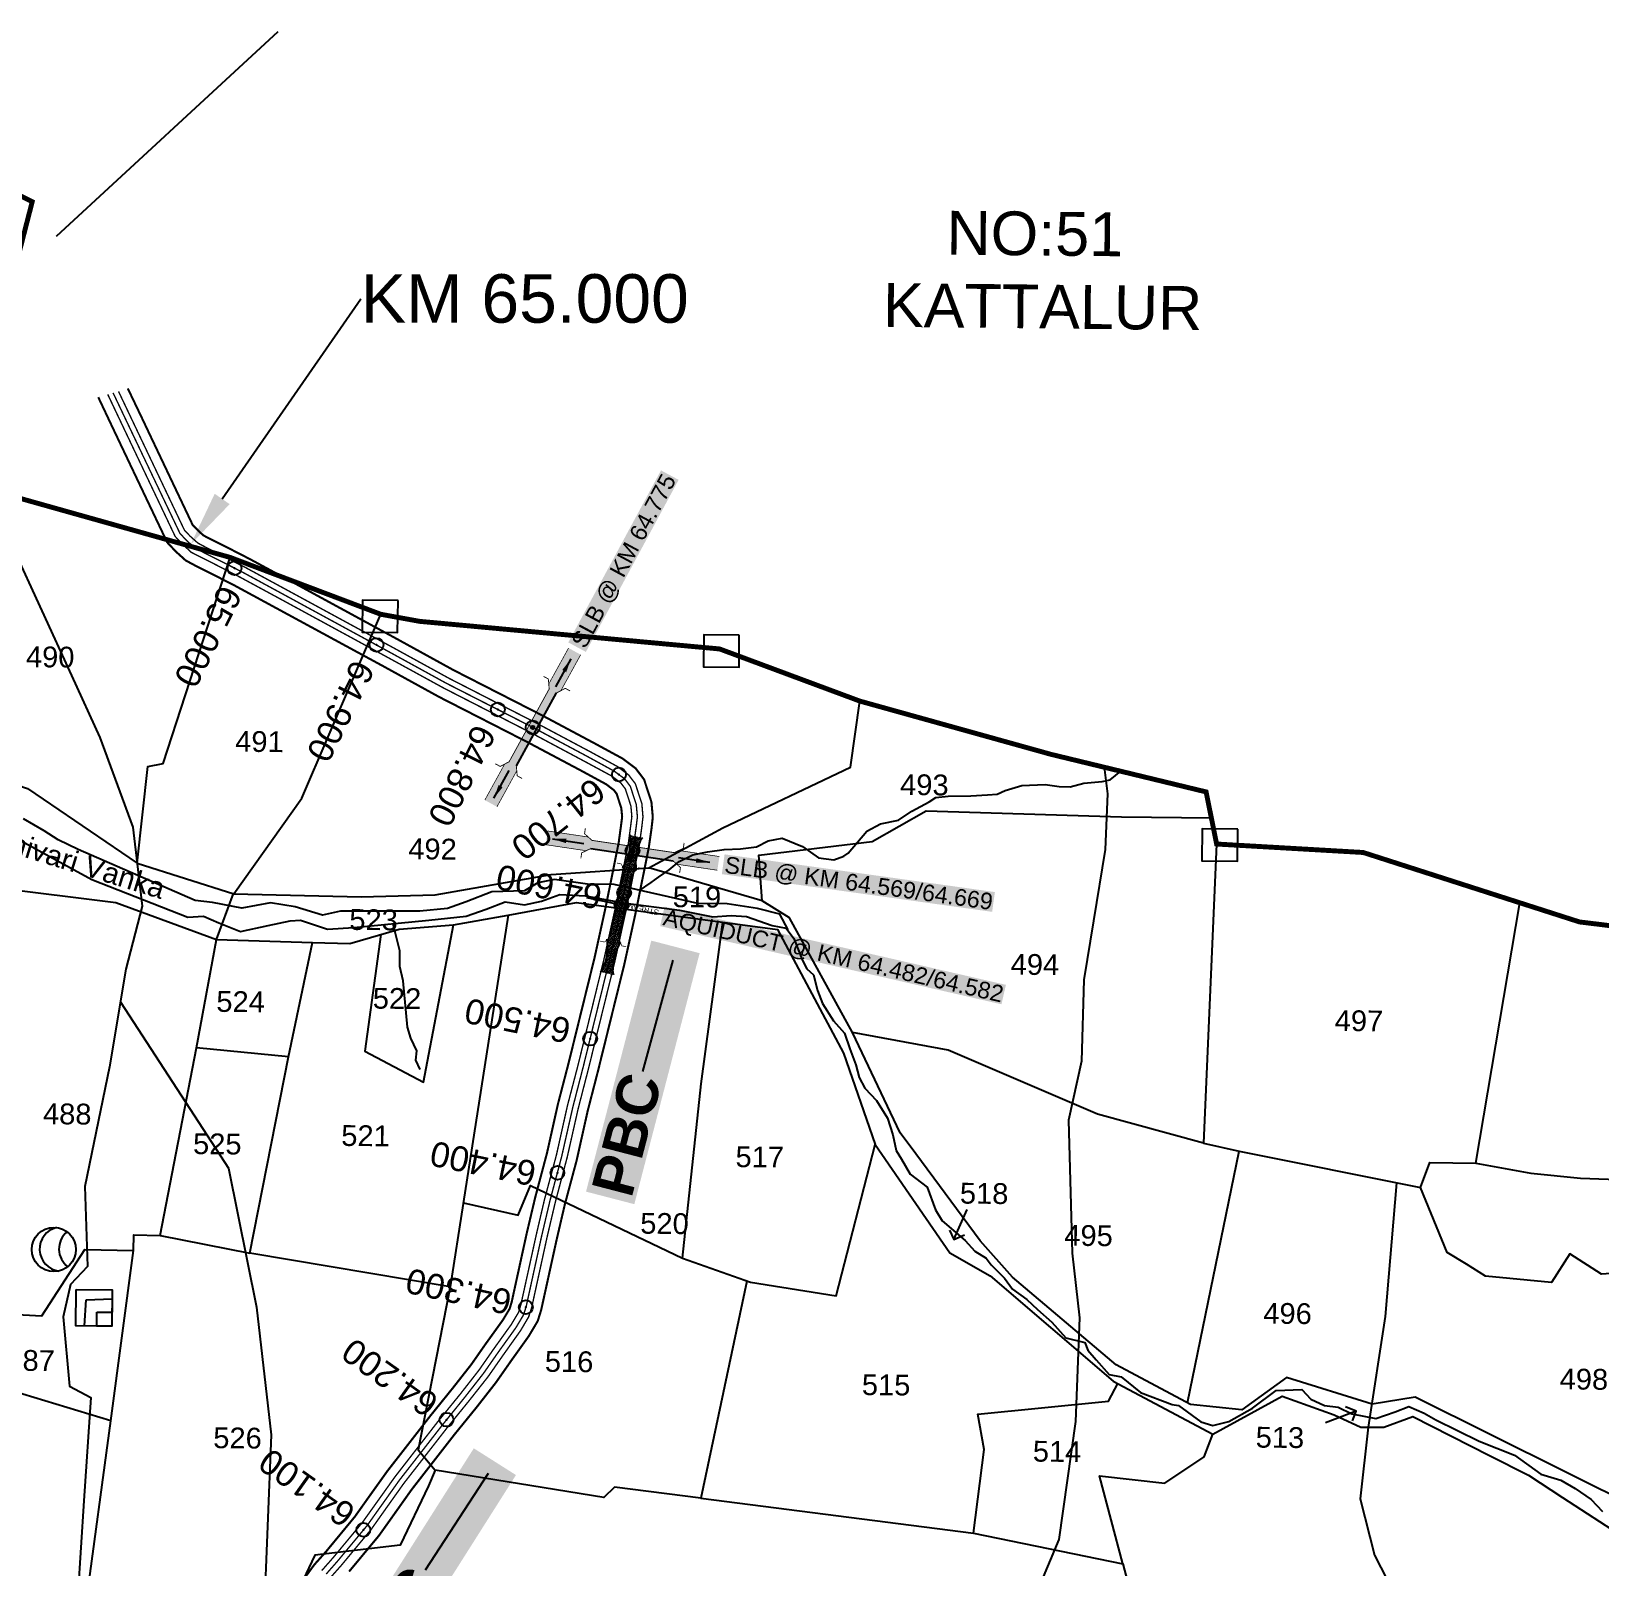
# Model space of a CAD drawing. Header units: inches. Extents: x 216030 to 222213, y 1586560 to 1591986.
# Drawn here: x 219984 to 221115, y 1589324 to 1590432 of the extents above; entities that cross this region are included whole.
import ezdxf
from ezdxf import colors
from ezdxf.entities.mleader import LeaderData, LeaderLine
from ezdxf.enums import TextEntityAlignment as Align
from ezdxf.math import Vec2, Vec3

# ---------------------------------------------------------------- set-up
doc = ezdxf.new("R2010")
doc.units = ezdxf.units.IN
doc.header["$LTSCALE"] = 15
doc.header["$MEASUREMENT"] = 0
doc.header["$PDMODE"] = 32
doc.header["$PDSIZE"] = 10
doc.linetypes.add('ACAD_ISO02W100', pattern=[15, 12, -3])
doc.linetypes.add('HIDDEN2', pattern=[0.1875, 0.125, -0.0625])
for name, color, linetype in [('BOUNDRY STONES', 240, 'Continuous'), ('CANAL1', 7, 'Continuous'), ('CSMark', 72, 'Continuous'), ('DIMENSION', 1, 'Continuous'), ('PAPER SIZE', 5, 'Continuous'), ('PLOTS', 7, 'Continuous'), ('PLOTS NO', 7, 'Continuous'), ('ROADS', 1, 'Continuous'), ('STREAMS', 4, 'Continuous'), ('STRUCTURE', 5, 'Continuous'), ('text2', 7, 'Continuous'), ('VILLAGE BOUNDRY', 5, 'Continuous'), ('VILLAGE STONES', 240, 'Continuous'), ('wells', 7, 'Continuous')]:
    doc.layers.add(name, color=color, linetype=linetype)
doc.styles.get("Standard").update_dxf_attribs({"font": 'arial.ttf'})
doc.dimstyles.get("Standard").update_dxf_attribs({"dimtxt": 0.18, "dimasz": 0.18, "dimexe": 0.18, "dimexo": 0.0625, "dimgap": 0.09, "dimtad": 0, "dimtih": 1, "dimtoh": 1, "dimdec": 4, "dimzin": 0, "dimdsep": 46, "dimtxsty": 'Standard', "dimcen": 0.09, "dimadec": 0, "dimazin": 0, "dimtfac": 1, "dimtdec": 4, "dimtofl": 0, "dimtmove": 0, "dimatfit": 3, "dimfxl": 1, "dimtolj": 1, "dimtzin": 0, "dimarcsym": 0})

# ---------------------------------------------------------------- blocks, each defined once
blk = doc.blocks.new('VBV BVB')
at = {"layer": 'wells'}
for points in [[(18263.9, 9973.8), (18300.3, 9973.8), (18300.3, 9936.9), (18263.9, 9936.9)], [(18274.1, 9963.3), (18300.3, 9964.6), (18300.3, 9936.9), (18272.6, 9936.9)], [(18285.1, 9951.1), (18300.3, 9951.1), (18300.3, 9936.9), (18285.1, 9936.9)]]:
    blk.add_lwpolyline(points, close=True, dxfattribs=at)
blk = doc.blocks.new('FGCFTCFTCF')
at = {"layer": 'wells'}
blk.add_circle((17641.3, 9533.1), 22.4, dxfattribs=at)
for centre, start, end in [((17649.2, 9533.6), 103.4859, 263.2384), ((17668.8, 9534), 129.795, 234.0532)]:
    blk.add_arc(centre, 22.4, start, end, dxfattribs=at)
blk = doc.blocks.new('gdggfg')
at = {"layer": 'PLOTS NO'}
for points in [[(18501.3, 7805), (18515.5, 7835.3)], [(18497.2, 7814.7), (18501.3, 7805), (18512.2, 7809.6)]]:
    blk.add_lwpolyline(points, dxfattribs=at)
blk = doc.blocks.new('SLB')
at = {"layer": 'STRUCTURE'}
h = blk.add_hatch(dxfattribs=at)
h.set_pattern_fill('DOTS', color=6, scale=20, angle=320.3722, style=0)
h.set_pattern_definition([(320.372247934, (-159.4327, -72.9564), (1.2786241598, 0.5641323054), [0, -1.25])])
h.paths.add_polyline_path([(769699.5, 1706871.1), (769699.5, 1706861.1), (769729.1, 1706861.1), (769732.1, 1706863.1), (769792.1, 1706863.1), (769795.1, 1706861.1), (769824.7, 1706861.1), (769824.7, 1706871.1), (769795.1, 1706871.1), (769792.1, 1706869.1), (769732.1, 1706869.1), (769729.1, 1706871.1)])
at = {"layer": 'STRUCTURE', "color": 6, "const_width": 0.628}
for points in [[(769726.1, 1706877.1), (769726.1, 1706873.1), (769732.1, 1706869.1), (769792.1, 1706869.1), (769798.1, 1706873.1), (769798.1, 1706877.1)], [(769726.1, 1706855.1), (769726.1, 1706859.1), (769732.1, 1706863.1), (769792.1, 1706863.1), (769798.1, 1706859.1), (769798.1, 1706855.1)]]:
    blk.add_lwpolyline(points, dxfattribs=at)
at = {"layer": 'STRUCTURE', "color": 6, "linetype": 'ACAD_ISO02W100', "ltscale": 0.5, "const_width": 0.5}
for points in [[(769699.5, 1706871.1), (769729.1, 1706871.1)], [(769795.1, 1706871.1), (769824.7, 1706871.1)], [(769699.5, 1706861.1), (769729.1, 1706861.1)], [(769795.1, 1706861.1), (769824.7, 1706861.1)]]:
    blk.add_lwpolyline(points, dxfattribs=at)
at = {"layer": 'STRUCTURE', "color": 6}
blk.add_lwpolyline([(769732.1, 1706863.1), (769792.1, 1706863.1)], dxfattribs=at)
blk.add_lwpolyline([(769732.1, 1706863.1), (769792.1, 1706863.1)], dxfattribs=at)
at = {"layer": 'STRUCTURE', "color": 0}
blk.add_circle((769762.1, 1706866.1), 1.24, dxfattribs=at)
for points in [[(769703.8, 1706866), (769726.7, 1706866)], [(769818.6, 1706865.8), (769795.7, 1706865.8)]]:
    blk.add_leader(points, dimstyle='Standard', override={"dimasz": 10, "dimgap": 0.09, "dimtad": 0}, dxfattribs=at)
blk = doc.blocks.new('AQUEDUCT')
at = {"layer": 'STRUCTURE'}
h = blk.add_hatch(dxfattribs=at)
h.set_pattern_fill('DASH', color=256, scale=8, angle=-90, style=0)
h.set_pattern_definition([(270, (-1706662.7411, 769762.6106), (1, -1), [1, -1])])
edge = h.paths.add_edge_path()
edge.add_spline(control_points=[(6.5, -63.1), (6.2, -62.6), (5.2, -61.2), (4.6, -58.3), (4.1, -54.4), (3.3, -48.8), (4.1, -41.4), (5.4, -35.8), (6, -33)], knot_values=[0, 0, 0, 0, 1.613557, 5.24513, 8.624976, 13.470124, 22.190216, 30.746377, 30.746377, 30.746377, 30.746377], degree=3, periodic=0)
edge.add_line((6, -33), (4, -30))
edge.add_line((4, -30), (4, 30))
edge.add_line((4, 30), (6, 33))
edge.add_spline(control_points=[(6, 33), (5.3, 35.8), (3.9, 41.3), (2.8, 48.7), (3.5, 54.4), (3.9, 58.3), (4.4, 61.2), (5.4, 62.6), (5.7, 63.1)], knot_values=[0, 0, 0, 0, 8.556161, 17.276253, 22.121402, 25.501247, 29.13282, 30.746377, 30.746377, 30.746377, 30.746377], degree=3, periodic=0)
edge.add_line((5.7, 63.1), (-6.5, 63.1))
edge.add_spline(control_points=[(-6.5, 63.1), (-6.2, 62.6), (-5.2, 61.2), (-4.6, 58.3), (-4.1, 54.4), (-3.3, 48.8), (-4.1, 41.4), (-5.4, 35.8), (-6, 33)], knot_values=[0, 0, 0, 0, 1.613557, 5.24513, 8.624976, 13.470124, 22.190216, 30.746377, 30.746377, 30.746377, 30.746377], degree=3, periodic=0)
edge.add_line((-6, 33), (-4, 30))
edge.add_line((-4, 30), (-4, -30))
edge.add_line((-4, -30), (-6, -33))
edge.add_spline(control_points=[(-6, -33), (-5.3, -35.8), (-3.9, -41.3), (-2.8, -48.7), (-3.5, -54.4), (-3.9, -58.3), (-4.4, -61.2), (-5.4, -62.6), (-5.7, -63.1)], knot_values=[0, 0, 0, 0, 8.556161, 17.276253, 22.121402, 25.501247, 29.13282, 30.746377, 30.746377, 30.746377, 30.746377], degree=3, periodic=0)
edge.add_line((-5.7, -63.1), (6.5, -63.1))
blk.add_circle((0, 0), 0.938)
at = {"layer": 'STRUCTURE', "const_width": 0.628}
for points in [[(-12, 36), (-8, 36), (-4, 30), (-4, -30), (-8, -36), (-12, -36)], [(12, 36), (8, 36), (4, 30), (4, -30), (8, -36), (12, -36)]]:
    blk.add_lwpolyline(points, dxfattribs=at)
at = {"layer": 'STRUCTURE', "color": 3}
for points in [[(-4, 30), (-4, -30)], [(-4, 30), (-4, -30)], [(4, 30), (4, -30)]]:
    blk.add_lwpolyline(points, dxfattribs=at)
at = {"layer": 'STRUCTURE'}
for points in [[(-6.5, 63.1), (-5.7, 61.7), (-4.7, 58.2), (-4.2, 54.9), (-3.6, 50.1), (-4.3, 41.4), (-6, 33)], [(5.7, 63.1), (4.8, 61.7), (3.9, 58.2), (3.5, 54.8), (3.1, 50), (4, 41.3), (6, 33)], [(-5.7, -63.1), (-4.8, -61.7), (-3.9, -58.2), (-3.5, -54.8), (-3.1, -50), (-4, -41.3), (-6, -33)], [(6.5, -63.1), (5.7, -61.7), (4.7, -58.2), (4.2, -54.9), (3.6, -50.1), (4.3, -41.4), (6, -33)]]:
    blk.add_spline(points, degree=3, dxfattribs=at)
at = {"layer": 'STRUCTURE', "color": 0}
blk.add_text('STREAM', height=5, dxfattribs=at).set_placement((-19.7, -0.1), align=Align.MIDDLE_CENTER)
for points in [[(32.5, 0.1), (5.8, 0)], [(0.4, -62), (0.1, -38.2)]]:
    blk.add_leader(points, dimstyle='Standard', override={"dimasz": 10, "dimgap": 0.09, "dimtad": 0}, dxfattribs=at)
blk = doc.blocks.new('PBC')
at = {"layer": 'STRUCTURE', "color": 5, "insert": (13.6, 8.7), "char_height": 30, "width": 181.057, "attachment_point": 1, "rotation": 325.6347, "bg_fill": 1, "box_fill_scale": 1.1, "bg_fill_color": 7, "bg_fill_true_color": 16777215, "bg_fill_transparency": 0}
blk.add_mtext('{\\fArial|b1|i0|c0|p34;\\C256;PBC}', dxfattribs=at)
at = {"layer": 'PAPER SIZE'}
blk.add_leader([(148.6, -102.5), (80.6, -54.7)], dimstyle='Standard', override={"dimasz": 40, "dimgap": 0.09, "dimtad": 0, "dimtfill": 2, "dimtfillclr": 5}, dxfattribs=at)

msp = doc.modelspace()

# ---------------------------------------------------------------- linework, layer by layer
at = {"color": 3}
for p in [(220130.3, 1590044.5), (220345.3, 1589929.6), (220417.3, 1589840.7), (220411.2, 1589810.3), (220386.7, 1589705.1)]:
    msp.add_point(p, dxfattribs=at)
at = {"layer": 'BOUNDRY STONES'}
for points in [[(220248.2, 1590021.2), (220222.5, 1590021.5), (220222.2, 1589998.4), (220247.9, 1589998.1)], [(220494.3, 1589996.1), (220468.6, 1589996.4), (220468.4, 1589973.3), (220494.1, 1589973)], [(220853.7, 1589856.3), (220828, 1589856.5), (220827.8, 1589833.4), (220853.5, 1589833.2)]]:
    msp.add_lwpolyline(points, close=True, dxfattribs=at)
at = {"layer": 'CANAL1', "color": 200, "ltscale": 4, "const_width": 1.5}
for points in [[(220176.2, 1589309.8), (220187.8, 1589325.7), (220196.2, 1589335.1), (220217, 1589360.3), (220229.3, 1589377.6), (220240.3, 1589393), (220271.5, 1589433.1), (220287.5, 1589452.9), (220301, 1589470.1), (220311.4, 1589485), (220324, 1589502.5), (220328.7, 1589510.4), (220330.1, 1589515), (220341, 1589564.8), (220347.1, 1589590.6), (220355.6, 1589622.6), (220363.5, 1589658), (220371.2, 1589687.6), (220389.9, 1589763.5), (220398, 1589800.4), (220407.3, 1589846.5), (220409.1, 1589859.7), (220409.8, 1589865.1), (220409.2, 1589871.4), (220405.8, 1589881.8), (220403.8, 1589884.4), (220398.3, 1589888.6), (220380.1, 1589898.5), (220341.5, 1589919), (220277.8, 1589951.6), (220238, 1589973.5), (220162.3, 1590014.6), (220130.8, 1590031.7), (220112.4, 1590041.1), (220103.9, 1590045.3), (220095.1, 1590050), (220087.9, 1590056.5), (220081.7, 1590063.1), (220043.3, 1590143.9), (220032, 1590167.8)], [(220212.9, 1589320.8), (220234.5, 1589346.8), (220247.3, 1589364.8), (220258, 1589379.9), (220288.7, 1589419.4), (220304.7, 1589439.1), (220318.7, 1589457), (220329.4, 1589472.3), (220342.4, 1589490.5), (220348.9, 1589501.4), (220351.4, 1589509.4), (220362.5, 1589559.9), (220368.4, 1589585.3), (220377, 1589617.4), (220384.9, 1589652.8), (220392.5, 1589682.3), (220411.3, 1589758.5), (220419.5, 1589795.8), (220429, 1589842.8), (220431, 1589856.9), (220431.9, 1589864.8), (220430.9, 1589875.9), (220425.6, 1589892.1), (220419.5, 1589900.1), (220410.2, 1589907.1), (220390.5, 1589917.8), (220351.7, 1589938.5), (220288.1, 1589971), (220248.5, 1589992.8), (220172.8, 1590034), (220141, 1590051.2), (220122.3, 1590060.8), (220114, 1590064.9), (220107.8, 1590068.1), (220103.4, 1590072.2), (220100.1, 1590075.6), (220063.2, 1590153.4), (220053.3, 1590174.1)]]:
    msp.add_lwpolyline(points, dxfattribs=at)
at = {"layer": 'CANAL1', "color": 5, "ltscale": 4, "const_width": 1}
for points in [[(220193.2, 1589321.5), (220201.4, 1589330.8), (220222.5, 1589356.2), (220235, 1589373.7), (220245.9, 1589389), (220276.9, 1589428.9), (220293, 1589448.7), (220306.6, 1589466.1), (220317.1, 1589481.2), (220329.8, 1589498.9), (220335.1, 1589507.7), (220336.8, 1589513.4), (220347.8, 1589563.4), (220353.8, 1589589.1), (220362.4, 1589621.2), (220370.3, 1589656.6), (220378, 1589686.1), (220382.9, 1589706.1), (220396.6, 1589762.1), (220404.8, 1589799.1), (220414.2, 1589845.5), (220416, 1589859), (220416.8, 1589865.2), (220416.1, 1589873), (220412.1, 1589885.3), (220408.8, 1589889.6), (220402, 1589894.7), (220383.3, 1589904.8), (220344.7, 1589925.4), (220281.1, 1589958), (220241.3, 1589979.8), (220165.6, 1590021), (220134, 1590038.1), (220128.5, 1590040.9), (220115.5, 1590047.6), (220107.1, 1590051.8), (220099.1, 1590055.9), (220092.8, 1590061.7), (220087.5, 1590067.3), (220049.6, 1590147.1), (220038.8, 1590169.9)], [(220199.5, 1589316.5), (220207.5, 1589325.5), (220228.9, 1589351.3), (220241.5, 1589369.1), (220252.3, 1589384.3), (220283.2, 1589424), (220299.2, 1589443.7), (220313.1, 1589461.3), (220323.7, 1589476.5), (220336.5, 1589494.5), (220342.4, 1589504.5), (220344.6, 1589511.4), (220355.6, 1589561.7), (220361.6, 1589587.2), (220370.1, 1589619.3), (220378.1, 1589654.7), (220385.7, 1589684.2), (220390.6, 1589704.2), (220404.4, 1589760.3), (220412.6, 1589797.5), (220422.1, 1589844.1), (220424, 1589858), (220424.8, 1589865.1), (220424, 1589874.7), (220419.3, 1589889), (220414.5, 1589895.3), (220406.4, 1589901.4), (220387.1, 1589911.9), (220348.4, 1589932.5), (220284.8, 1589965.1), (220245.1, 1589986.9), (220169.4, 1590028), (220137.7, 1590045.2), (220132.1, 1590048), (220119.1, 1590054.7), (220110.7, 1590058.9), (220103.8, 1590062.6), (220098.4, 1590067.4), (220094.2, 1590071.8), (220056.8, 1590150.5), (220046.6, 1590172)]]:
    msp.add_lwpolyline(points, dxfattribs=at)
at = {"layer": 'CANAL1', "color": 1, "linetype": 'HIDDEN2', "ltscale": 4, "const_width": 1}
msp.add_lwpolyline([(220196.4, 1589319), (220204.5, 1589328.2), (220225.7, 1589353.7), (220238.3, 1589371.4), (220249.1, 1589386.6), (220280.1, 1589426.4), (220296.1, 1589446.2), (220309.8, 1589463.7), (220320.4, 1589478.9), (220333.2, 1589496.7), (220338.8, 1589506.1), (220340.7, 1589512.4), (220351.7, 1589562.6), (220357.7, 1589588.1), (220366.2, 1589620.2), (220374.2, 1589655.6), (220381.8, 1589685.1), (220386.7, 1589705.1), (220400.5, 1589761.2), (220408.7, 1589798.3), (220418.1, 1589844.8), (220420, 1589858.5), (220420.8, 1589865.1), (220420, 1589873.9), (220415.7, 1589887.1), (220411.6, 1589892.5), (220404.2, 1589898), (220385.2, 1589908.4), (220346.6, 1589929), (220282.9, 1589961.5), (220243.2, 1589983.3), (220167.5, 1590024.5), (220135.8, 1590041.7), (220130.3, 1590044.5), (220117.3, 1590051.1), (220108.9, 1590055.3), (220101.4, 1590059.3), (220095.6, 1590064.5), (220090.9, 1590069.6), (220053.2, 1590148.8), (220042.7, 1590170.9)], dxfattribs=at)
at = {"layer": 'PLOTS'}
for points in [[(219900.6, 1589944.2), (219941.4, 1589904.1), (219966.3, 1589890.6), (219981, 1589885.5), (220060, 1589831.8), (220067.8, 1589901.4), (220078.7, 1589903.6), (220127.2, 1590052.2)], [(220060, 1589831.8), (220129.8, 1589809.7), (220178.8, 1589878.6), (220235.8, 1590011.2)], [(220129.8, 1589809.7), (220221.6, 1589807.3), (220275, 1589808.8), (220358.6, 1589823.5), (220429, 1589828.4), (220482.5, 1589857.1), (220574.5, 1589901), (220581.2, 1589948.6)], [(219832.2, 1589932.4), (219893, 1589914.7), (219906.7, 1589866.6), (219921.9, 1589831.9), (219957.6, 1589814.2), (220044.6, 1589803.4), (220117.3, 1589776.6), (220129.5, 1589809.8)], [(220510.7, 1589804.6), (220508.4, 1589837.5), (220590.1, 1589847.4), (220629.1, 1589869.5), (220769.9, 1589865.2), (220834.7, 1589864.3)], [(220838.5, 1589845.5), (220829, 1589629.7), (220752.5, 1589650.7), (220644.8, 1589696.9), (220575.8, 1589709.6)], [(221420.3, 1589193.3), (221391.2, 1589266.8), (221347.3, 1589269.2), (221293.9, 1589290.8), (221241.3, 1589294.4), (221220.7, 1589324), (221144.3, 1589365.5), (220981.6, 1589446.5), (220950.7, 1589441.5), (220888.8, 1589460.8), (220856.6, 1589437.5), (220819.6, 1589441.3), (220766.1, 1589469.9), (220691.3, 1589533), (220668, 1589559.3), (220621.6, 1589622), (220610.2, 1589637.3), (220575.8, 1589709.6), (220530.5, 1589792.3), (220510.7, 1589804.6), (220429, 1589828.4)], [(220117.3, 1589776.6), (220186.5, 1589774.5), (220213.5, 1589773.7), (220249.1, 1589784.2), (220288.2, 1589787.2), (220327.7, 1589794.3), (220377, 1589803.3), (220480.6, 1589789.4), (220521.9, 1589783.8), (220569.4, 1589694.6), (220592.3, 1589628.7), (220646.2, 1589550.7), (220675.3, 1589534), (220763.9, 1589458.1), (220835.7, 1589419.8), (220885.8, 1589447.2), (220923.2, 1589433.8), (220942.4, 1589424.9), (220959.1, 1589425), (220980, 1589432.5), (221035.2, 1589404.5), (221063.5, 1589390.2), (221088, 1589374.3), (221123.6, 1589351.2)], [(220327.7, 1589794.3), (220295.2, 1589586.2), (220285.8, 1589526.2), (220141.2, 1589550.5)], [(220829, 1589629.7), (220854.7, 1589623.9), (220985.5, 1589597.8), (220992.2, 1589615.9), (221025.4, 1589615.3), (221057.2, 1589803.2)], [(220235.7, 1589780.2), (220224.3, 1589696), (220266.5, 1589673.7), (220288.2, 1589787.2)], [(220453.2, 1589546.9), (220466.7, 1589672.5), (220482.3, 1589789.1)], [(219729.3, 1589612.8), (219730.9, 1589550.3), (219915.4, 1589509.4), (219991.2, 1589505.2), (220022.4, 1589553.1), (220057.4, 1589552.3), (220057.7, 1589563.6), (220076.6, 1589563.2), (220102.9, 1589698.6), (220117.3, 1589776.6)], [(220169.1, 1589691.9), (220186.5, 1589774.5)], [(221025.4, 1589615.3), (221065.1, 1589608.2), (221100.9, 1589604.5), (221213.3, 1589600.5), (221300.4, 1589571.3), (221311.4, 1589623.2), (221332.5, 1589707)], [(220076.6, 1589563.2), (220141.2, 1589550.5), (220169.1, 1589691.9), (220102.9, 1589698.6)], [(220295.3, 1589586.8), (220334.9, 1589577.8), (220343.8, 1589599.3), (220453.2, 1589546.9), (220502.3, 1589529.4), (220564.1, 1589519.6), (220592.3, 1589628.7)], [(220817.4, 1589442.5), (220854.7, 1589623.9)], [(220968.3, 1589601.2), (220960, 1589504.7), (220947.7, 1589424.9), (220942, 1589373.2), (220952.4, 1589332.6), (220994.4, 1589250.6), (221199.2, 1589196.8), (221234, 1589280.6)], [(221144.3, 1589365.5), (221234.5, 1589479.2), (221235.3, 1589494.6), (221212.7, 1589505.3), (221171.3, 1589539.1), (221116.1, 1589535.2), (221093.2, 1589549.9), (221080, 1589529.3), (221032.3, 1589533.9), (221018.6, 1589542.4), (221004.8, 1589550.9), (220985.5, 1589597.8)], [(219730.9, 1589550.3), (219772.6, 1589505.3), (219825.1, 1589444.6), (219852.5, 1589413), (219904.2, 1589345.9), (219939.2, 1589320.6), (219996.2, 1589279.3), (220016.1, 1589245.6), (220023, 1589296.4), (220041, 1589429.4), (219905.9, 1589470.3)], [(220041, 1589429.4), (220057.4, 1589552.3)], [(220285.8, 1589526.2), (220262.7, 1589408.6), (220274.9, 1589394), (220270.1, 1589382.7), (220249.7, 1589339.8), (220188.1, 1589332.6), (220148, 1589247.7), (220112.1, 1589236.3), (220018.5, 1589241.4), (220016.1, 1589245.6)], [(220499.6, 1589530.3), (220466.6, 1589373.7), (220404.2, 1589381.7), (220396.5, 1589374.1), (220274.9, 1589394)], [(220466.6, 1589373.7), (220663.1, 1589348.4), (220670.9, 1589408.8), (220666.4, 1589434.2), (220760.6, 1589443.6), (220767.3, 1589456.3)], [(220663.1, 1589348.4), (220770.8, 1589326.4), (220754.1, 1589389.7), (220801.1, 1589384.5), (220829.5, 1589403.5), (220835.7, 1589419.8)], [(220770.8, 1589326.4), (220793.1, 1589241.6), (220824.1, 1589236.7), (220884.9, 1589245), (220977.2, 1589189.6), (220996.3, 1589213.4), (220994.4, 1589250.6)]]:
    msp.add_lwpolyline(points, dxfattribs=at)
at = {"layer": 'ROADS', "color": 1}
for points in [[(219646.4, 1590420.3), (219678.4, 1590380.6), (219743.4, 1590317.3), (219786.7, 1590278.2), (219828.3, 1590240.8), (219852.3, 1590206), (219918.2, 1590117.5), (219949.9, 1590082.5), (219970, 1590060.4), (220012.7, 1589967), (220033.1, 1589922.4), (220057, 1589857.7), (220063.6, 1589800.7), (220051.8, 1589755.3), (220040.1, 1589684.7), (220022.3, 1589598.5), (220024.2, 1589540.9), (220012.1, 1589527.8), (220006.6, 1589504.6), (220011.3, 1589454.5), (220026.7, 1589446.3), (220021.7, 1589371.8), (220015, 1589270.8), (220007.4, 1589252.2)], [(220757.3, 1589900.9), (220759.9, 1589881.7), (220758.1, 1589841.5), (220749.7, 1589790.1), (220742.7, 1589747.6), (220741.1, 1589688.9), (220731.7, 1589646.4), (220734.2, 1589550.3), (220739.5, 1589503.7), (220736.7, 1589429.1), (220724.8, 1589344), (220710.4, 1589309.6), (220617.6, 1589188.9), (220616, 1589132), (220604.2, 1589088.8), (220599.7, 1589046.1), (220578.9, 1589000.6), (220570.9, 1588922), (220553.3, 1588856.3), (220538.4, 1588774.6), (220513.1, 1588756.6), (220434.7, 1588723)], [(220047.9, 1589732), (220089, 1589668.8), (220126, 1589611.7), (220146.1, 1589511.4), (220156.6, 1589419.4), (220151.5, 1589287.6), (220159.8, 1589259), (220159.7, 1589222.9), (220183.9, 1589186.6), (220213.1, 1589168.3), (220245.8, 1589141.4), (220265.2, 1589104.4), (220301.3, 1589024.2), (220312, 1588996.7)]]:
    msp.add_lwpolyline(points, dxfattribs=at)
at = {"layer": 'STREAMS', "color": 4}
for points in [[(220422.3, 1589811.9), (220430.7, 1589817.8), (220436.1, 1589821.5), (220443.7, 1589827), (220450.8, 1589832.9), (220460.8, 1589837.8), (220471.3, 1589839.9), (220483.4, 1589841.5), (220495.2, 1589842.1), (220506.7, 1589843.6), (220515.1, 1589847.9), (220525.2, 1589849.7), (220539.9, 1589843.7), (220551.3, 1589835.6), (220562.5, 1589834.2), (220569.7, 1589836.8), (220572.9, 1589838.8), (220586.3, 1589854.9), (220596, 1589860), (220609.1, 1589862.6), (220618.6, 1589869.1), (220631.2, 1589876), (220636, 1589879.1), (220644.9, 1589880.1), (220661.3, 1589880.2), (220673.3, 1589881), (220680.2, 1589881.4), (220686.1, 1589884.1), (220698, 1589887.6), (220714.9, 1589888.4), (220724.9, 1589886.9), (220732.8, 1589886.8), (220742.7, 1589889.5), (220755.9, 1589890.5), (220761.8, 1589891.7), (220769.5, 1589898)], [(220529.6, 1589783.5), (220523.6, 1589795), (220507.5, 1589798.9), (220485.5, 1589802.3), (220464.3, 1589802.7), (220404.1, 1589816.3), (220384.8, 1589816.5), (220361.1, 1589819.9), (220349.1, 1589817.6), (220339.3, 1589811.8), (220315.8, 1589811.1), (220297.4, 1589803.7), (220283.9, 1589799), (220263.9, 1589797), (220206.8, 1589797.1), (220193.8, 1589794.3), (220174.1, 1589800.1), (220156.1, 1589803.2), (220135.5, 1589799.3), (220114.5, 1589803.4), (220101.8, 1589804.8), (220017.6, 1589841.6), (220003, 1589848.6), (219993.1, 1589855), (219978, 1589863.7)], [(219976.5, 1589847.7), (220027.4, 1589819.9), (220096.6, 1589792.8), (220108, 1589793.4), (220118.9, 1589788.6), (220134.6, 1589782.4), (220154.5, 1589786.8), (220170.3, 1589790.1), (220177.9, 1589790.5), (220197.2, 1589784), (220216.4, 1589785.2), (220270.4, 1589790.7), (220297.4, 1589793.4), (220311.8, 1589798.5), (220325.4, 1589803.7), (220339.5, 1589801.7), (220351.6, 1589804.2), (220364.8, 1589809.2), (220383.4, 1589808.2), (220410.6, 1589803.1), (220451.2, 1589797.8), (220475.1, 1589793), (220488.3, 1589794), (220499.4, 1589793.2), (220518, 1589786.7), (220528, 1589784.7), (220533.7, 1589777.3), (220539.9, 1589761.5), (220542.9, 1589755.4), (220547.8, 1589751.2), (220550.6, 1589739.8), (220554.3, 1589730.6), (220562.2, 1589718.1), (220570.1, 1589709), (220573.9, 1589697.9), (220578.4, 1589686.2), (220580.7, 1589677.2), (220584.8, 1589669.4), (220593.2, 1589660.5), (220601.1, 1589647.7), (220605.1, 1589635.8), (220607.4, 1589624.4), (220611.2, 1589618.3), (220617.6, 1589607.3), (220629.7, 1589598), (220635.8, 1589581.6), (220640.6, 1589573.8), (220657.2, 1589559.5), (220664.2, 1589551.9), (220672.4, 1589546.9), (220675.8, 1589542.1), (220685.6, 1589532.3), (220691.3, 1589524.4), (220701.7, 1589517.1), (220709.4, 1589509.7), (220719.7, 1589500.6), (220729.8, 1589489.4), (220743.4, 1589486.1), (220745.7, 1589480.5), (220751.7, 1589473.4), (220761.1, 1589462.8), (220769.6, 1589461.1), (220783.5, 1589449.8), (220806.5, 1589441.3), (220810.9, 1589440.5), (220827.1, 1589428.8), (220835.8, 1589426.1), (220847.3, 1589428.9), (220864.3, 1589438.6), (220881.5, 1589451.3), (220899.9, 1589452.1), (220906.4, 1589445), (220916.3, 1589440.5), (220926.2, 1589439.4), (220935.9, 1589434.5), (220953.3, 1589431.2), (220967.2, 1589435.9), (220977, 1589439.7), (220988.1, 1589434.9), (220996.5, 1589430.2), (221027.8, 1589414.8), (221053.4, 1589404.6), (221072.2, 1589390.9), (221086.7, 1589386.8), (221097.1, 1589380.7), (221108.7, 1589372.8), (221116.8, 1589364.2)], [(220264.1, 1589682.9), (220261, 1589689.5), (220261.8, 1589696.3), (220257.5, 1589705.6), (220254.9, 1589713.4), (220251.8, 1589746.8), (220249.5, 1589757.1), (220249.6, 1589768.5), (220244.7, 1589787.8)]]:
    msp.add_lwpolyline(points, dxfattribs=at)
at = {"layer": 'text2'}
msp.add_lwpolyline([(220002, 1590284), (220161.8, 1590431.6)], dxfattribs=at)
at = {"layer": 'text2', "color": 3, "linetype": 'Continuous'}
for p in [(220232.7, 1589989.1), (220320.2, 1589942.5), (220407.5, 1589895.6), (220409.4, 1589801.6), (220386.7, 1589705.1), (220363.1, 1589608.4), (220340.4, 1589511.4), (220283.2, 1589430.3), (220223.2, 1589350.8)]:
    msp.add_point(p, dxfattribs=at)
at = {"layer": 'VILLAGE BOUNDRY'}
for points in [[(219963.5, 1590227.6, 3.55, 3.55, 0), (219984.4, 1590308.8, 3.55, 3.55, 0), (219895.1, 1590353.2, 3.55, 3.55, 0)], [(221175.8, 1589780.1, 3.55, 3.55, 0), (221100.2, 1589789.3, 3.55, 3.55, 0), (220944.2, 1589839.4, 3.55, 3.55, 0), (220838.5, 1589845.5, 3.55, 3.55, 0), (220830.9, 1589883.1, 3.55, 3.55, 0), (220719, 1589910.2, 3.55, 3.55, 0), (220581.2, 1589948.6, 3.55, 3.55, 0), (220480.1, 1589986.2, 3.55, 3.55, 0), (220263.9, 1590006.1, 3.55, 3.55, 0), (220235.8, 1590011.2, 3.55, 3.55, 0), (220127.2, 1590052.2, 3.55, 3.55, 0), (219943, 1590104, 3.55, 3.55, 0)]]:
    msp.add_lwpolyline(points, format="xyseb", dxfattribs=at)
at = {"layer": 'VILLAGE BOUNDRY', "color": 6}
for points in [[(219963.5, 1590227.6), (219984.4, 1590308.8), (219895.1, 1590353.2)], [(221175.8, 1589780.1), (221100.2, 1589789.3), (220944.2, 1589839.4), (220838.5, 1589845.5), (220830.9, 1589883.1), (220719, 1589910.2), (220581.2, 1589948.6), (220480.1, 1589986.2), (220263.9, 1590006.1), (220235.8, 1590011.2), (220127.2, 1590052.2), (219943, 1590104)]]:
    msp.add_lwpolyline(points, dxfattribs=at)

# ---------------------------------------------------------------- block references
at = {"xscale": 0.8, "yscale": 0.8, "zscale": 0.8, "rotation": 167.7615547016138}
msp.add_blockref('AQUEDUCT', (220409.4, 1589801.6), dxfattribs=at)
at = {"layer": 'PAPER SIZE'}
for p, rotation in [((220400.2, 1589587.1), 109.7880363395605), ((220216, 1589239.3), 92.00174177557784)]:
    msp.add_blockref('PBC', p, dxfattribs=dict(at, rotation=rotation))
at = {"layer": 'PLOTS NO'}
for p, xscale, yscale, zscale, rotation in [((207664.6, 1583634.6), 0.7107817519603228, 0.7107817519603228, 0.7107817519603228, 1.656839299714141), ((234267.5, 1584331.2), 0.7107817519603229, 0.7107817519603229, 0.7107817519603229, 136.1678791201471)]:
    msp.add_blockref('gdggfg', p, dxfattribs=dict(at, xscale=xscale, yscale=yscale, zscale=zscale, rotation=rotation))
at = {"layer": 'STRUCTURE', "color": 0}
for p, rotation in [((1344331, 92404.4), 61.16491544685189), ((-792187.2, 14862.1), 351.5361436172842)]:
    msp.add_blockref('SLB', p, dxfattribs=dict(at, rotation=rotation))
at = {"layer": 'wells', "xscale": 0.7107817519603229, "yscale": 0.7107817519603229, "zscale": 0.7107817519603229, "rotation": 359.4143192848295}
for name, p in [('FGCFTCFTCF', (207392.3, 1582905.6)), ('VBV BVB', (206962.7, 1582568.1))]:
    msp.add_blockref(name, p, dxfattribs=at)

# ---------------------------------------------------------------- texts
at = {"layer": 'CSMark', "color": 1}
for s, rotation, p in [('65.000', 243.5224, (220128.4, 1590029.6, 45)), ('64.900', 243.5224, (220224, 1589975.8)), ('64.800', 243.5224, (220311.5, 1589929.2)), ('64.700', 218.2864, (220394, 1589887.3)), ('64.600', 168.4221, (220394.8, 1589806.8)), ('64.500', 168.4221, (220372.1, 1589710.3)), ('64.400', 168.4221, (220347.2, 1589607.3)), ('64.300', 167.5913, (220329.5, 1589514.5)), ('64.200', 144.7195, (220273.7, 1589438.4)), ('64.100', 144.7195, (220213.8, 1589358.9))]:
    msp.add_text(s, height=18, rotation=rotation, dxfattribs=at).set_placement(p, align=Align.MIDDLE_LEFT)
at = {"layer": 'DIMENSION', "insert": (220707.6, 1590301.6), "char_height": 31.55, "width": 386.876, "attachment_point": 2, "rotation": 359.4143}
msp.add_mtext('NO:51\\P KATTALUR', dxfattribs=at)
at = {"layer": 'PLOTS NO'}
for s, rotation, p in [('490', 359.4143, (219979.8, 1589973.1)), ('491', 359.4143, (220130.7, 1589912.1)), ('493', 359.4143, (220610.2, 1589880.9)), ('Nayanivari Vanka', 342.9062, (219920.3, 1589854)), ('492', 359.4143, (220255.5, 1589834.6)), ('519', 359.4143, (220446.2, 1589800)), ('523', 359.4143, (220213, 1589783.6)), ('494', 359.4143, (220689.9, 1589751.3)), ('524', 359.4143, (220117.1, 1589724.5)), ('522', 359.4143, (220229.9, 1589726.8)), ('497', 359.4143, (220923.6, 1589710.7)), ('488', 359.4143, (219992.1, 1589643.5)), ('525', 359.4143, (220100.3, 1589621.9)), ('521', 359.4143, (220207.2, 1589627.8)), ('517', 359.4143, (220491.5, 1589612.5)), ('518', 359.4143, (220653.3, 1589586.2)), ('520', 359.4143, (220422.8, 1589564.5)), ('495', 359.4143, (220728.6, 1589555.8)), ('496', 359.4143, (220872.1, 1589499.6)), ('487', 359.4143, (219965.7, 1589465.7)), ('516', 359.4143, (220354, 1589464.9)), ('498', 359.4143, (221085.8, 1589452.2)), ('515', 359.4143, (220582.6, 1589448.1)), ('526', 359.4143, (220114.9, 1589409.8)), ('513', 359.4143, (220866.6, 1589410.2)), ('514', 359.4143, (220705.9, 1589400.1))]:
    msp.add_text(s, height=15, rotation=rotation, dxfattribs=at).set_placement(p)
at = {"layer": 'STRUCTURE', "color": 5, "char_height": 12, "attachment_point": 1, "bg_fill": 1, "box_fill_scale": 1.1, "bg_fill_color": 7, "bg_fill_true_color": 16777215, "bg_fill_transparency": 0}
for s, insert, width, rotation in [('SLB @ KM 64.775', (220372.6, 1589991.4, 57), 138.546, 61.6846), ('SLB @ KM 64.569/64.669', (220484.7, 1589836.7, 57), 194.412, 352.0558), ('AQUIDUCT @ KM 64.482/64.582', (220441.3, 1589798.9, 57), 250.123, 347.0953)]:
    msp.add_mtext(s, dxfattribs=dict(at, insert=insert, width=width, rotation=rotation))

# ---------------------------------------------------------------- leaders
at = {"layer": 'VILLAGE STONES', "color": 1}
ml = msp.add_multileader_mtext('Standard', dxfattribs=at)
ml.set_content('KM 65.000', color=1)
ml.set_leader_properties()
ml.build(insert=Vec2(0, 0))
ml.multileader.update_dxf_attribs({"dogleg_length": 0.36, "arrow_head_size": 40})
ctx = ml.context
ctx.base_point, ctx.char_height, ctx.arrow_head_size, ctx.landing_gap_size, ctx.plane_origin = Vec3(220221.3, 1590238.7), 35, 40, 0.09, Vec3(222035.6, 1591234.4)
notes = []
notes.append((ctx, [(0, (1, 1, 0), (220221.3, 1590238.7), (1, 0), 1.396927018504357e-11, [(0, [(220098.6, 1590061.5)], 0, [])])]))
ctx.mtext.insert, ctx.mtext.flow_direction = Vec3(220221.4, 1590256.5), 5
for ctx, leaders in notes:
    for number, flags, end, landing, length, lines in leaders:
        leader = LeaderData()
        leader.index, (leader.has_last_leader_line, leader.has_dogleg_vector, leader.attachment_direction) = number, flags
        leader.last_leader_point, leader.dogleg_vector, leader.dogleg_length = Vec3(end), Vec3(landing), length
        for number, points, colour, breaks in lines:
            line = LeaderLine()
            line.index, line.vertices, line.color, line.breaks = number, Vec3.list(points), colors.encode_raw_color(colour), breaks
            leader.lines.append(line)
        ctx.leaders.append(leader)

doc.saveas('drawing.dxf')
